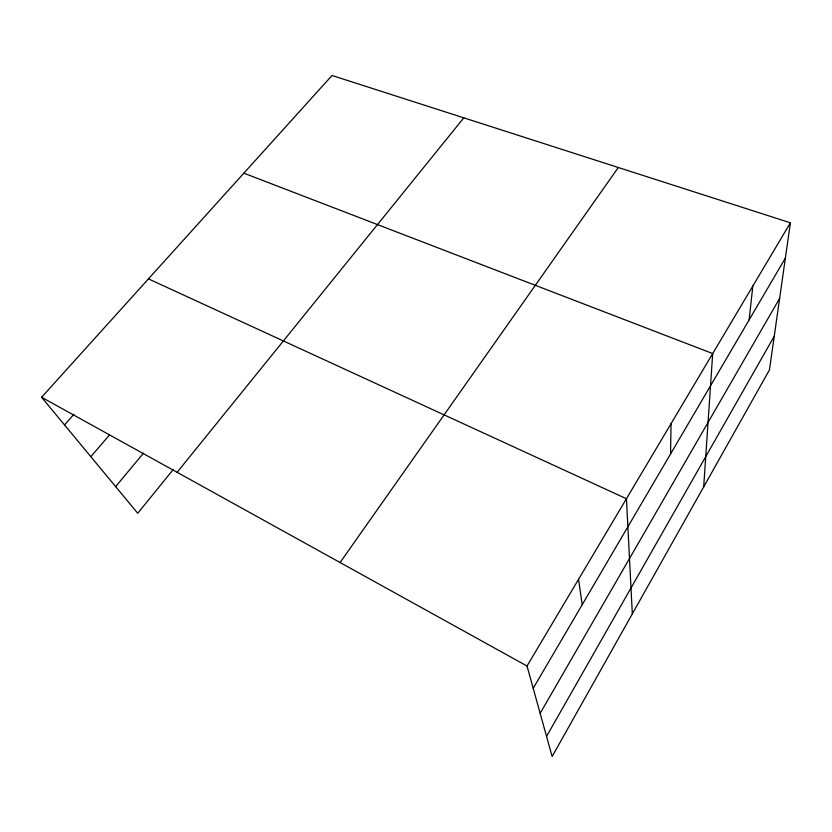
<?xml version="1.0" encoding="UTF-8"?>
<svg xmlns="http://www.w3.org/2000/svg" width="832" height="832" viewBox="0 0 832 832"><rect width="100%" height="100%" fill="white"/><g stroke="black" fill="none" stroke-linecap="round" stroke-linejoin="round"><path stroke-width="1.25" d="M670.55 453.97L671.05 423.665M703.685 486.907L712.702 353.569L243.849 173.17M749.133 319.894L752.835 286.031M790.4 222.81L769.434 369.918L552.136 756.517L527.02 666.026L41.6 397.27L332.02 75.483L790.4 222.81L527.02 666.026M546.551 736.393L774.228 336.263M540.155 713.336L779.626 298.386M533.208 688.303L785.377 258.055M340.09 562.526L618.301 167.502M177.133 472.306L463.809 117.842M173.139 469.643L137.727 513.271L41.6 397.27M115.648 486.626L143.478 453.159M90.865 456.716L109.273 435.167M64.532 424.944L73.975 414.222M148.45 278.886L626.444 498.732L632.32 613.87M578.562 579.301L582.202 604.718"/></g></svg>
